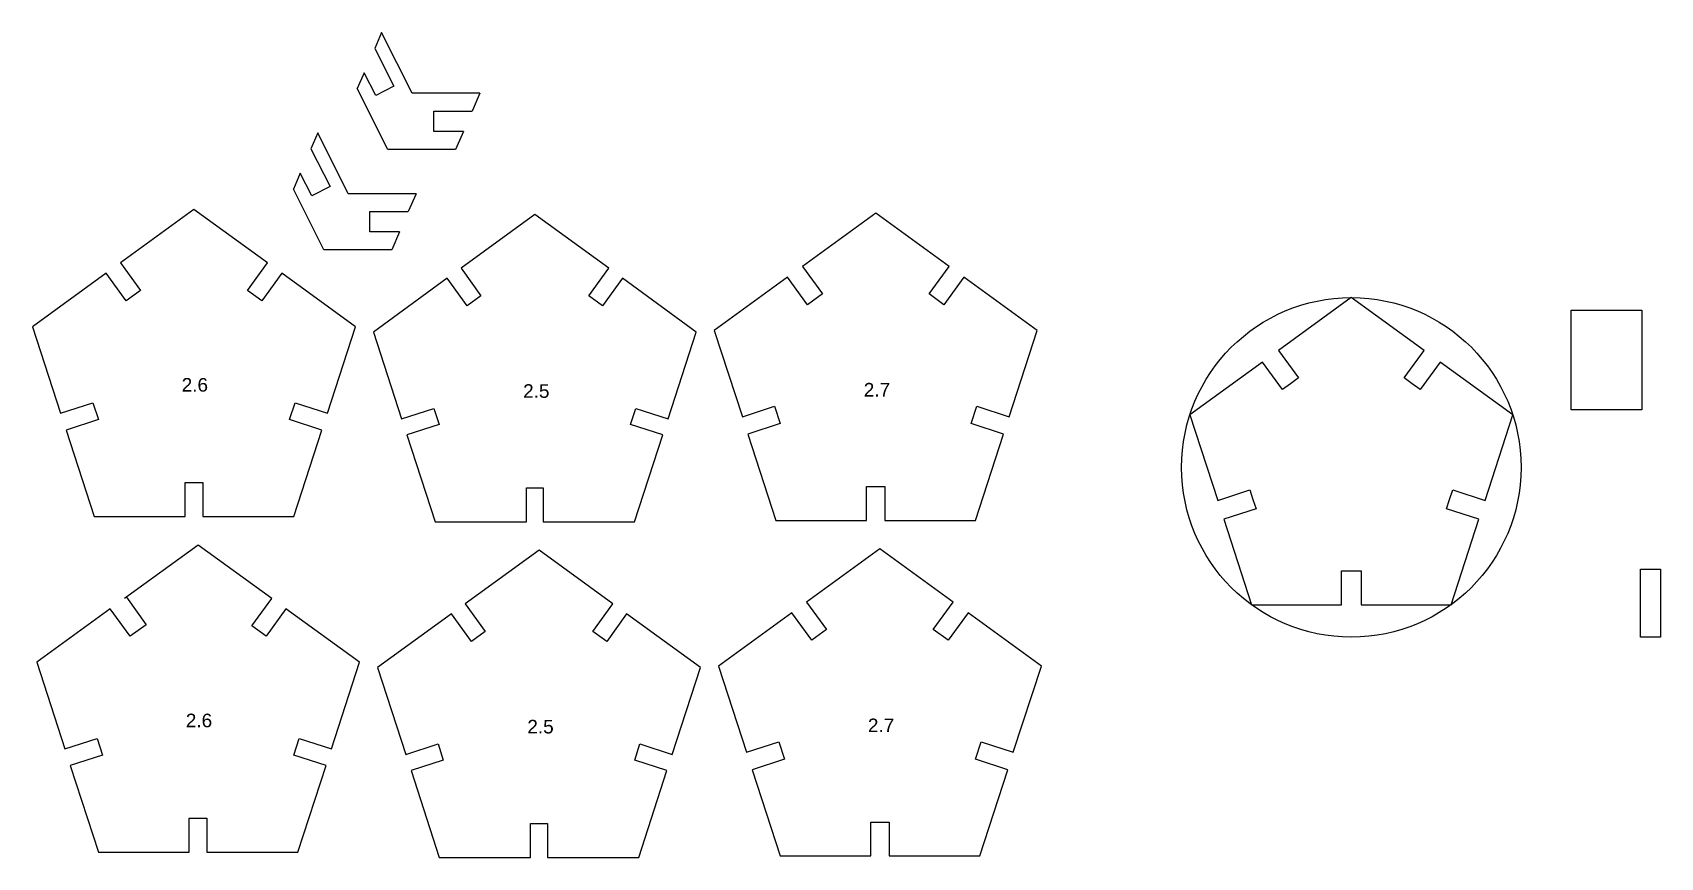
# Model space of a CAD drawing. Header units: inches. Extents: x 6 to 246, y 5 to 127.
import ezdxf

# ---------------------------------------------------------------- set-up
doc = ezdxf.new("R2010")
doc.units = ezdxf.units.IN
doc.header["$MEASUREMENT"] = 0
doc.styles.get("Standard").update_dxf_attribs({"font": 'Arial.ttf'})

msp = doc.modelspace()

# ---------------------------------------------------------------- linework, layer by layer
for p, q in [((57.18, 126.74), (56.16, 124.4)), ((61.65, 117.8), (57.18, 126.74)), ((54.61, 120.83), (53.59, 118.49)), ((58.07, 109.54), (53.59, 118.49)), ((71.65, 117.8), (61.65, 117.8)), ((71.65, 117.8), (70.51, 115.17)), ((47.77, 111.97), (46.75, 109.62)), ((52.24, 103.02), (47.77, 111.97)), ((69.21, 112.17), (68.07, 109.54)), ((68.07, 109.54), (58.07, 109.54)), ((45.2, 106.06), (44.18, 103.71)), ((48.66, 94.77), (44.18, 103.71)), ((62.24, 103.02), (52.24, 103.02)), ((62.24, 103.02), (61.1, 100.39)), ((59.8, 97.39), (58.66, 94.77)), ((58.66, 94.77), (48.66, 94.77)), ((189.29, 79.95), (192.22, 75.9)), ((207.76, 75.9), (210.7, 79.95)), ((189.86, 74.19), (186.92, 78.23)), ((213.06, 78.23), (210.12, 74.19)), ((191.04, 75.05), (189.86, 74.19)), ((192.22, 75.9), (191.04, 75.05)), ((208.94, 75.05), (207.76, 75.9)), ((210.12, 74.19), (208.94, 75.05)), ((180.31, 57.87), (185.06, 59.41)), ((185.06, 59.41), (185.51, 58.02)), ((185.51, 58.02), (185.96, 56.63)), ((214.02, 56.63), (214.47, 58.02)), ((214.47, 58.02), (214.92, 59.41)), ((214.92, 59.41), (219.68, 57.87)), ((185.96, 56.63), (181.21, 55.09)), ((218.78, 55.09), (214.02, 56.63)), ((198.53, 47.5), (199.99, 47.5)), ((198.53, 42.5), (198.53, 47.5)), ((199.99, 47.5), (201.45, 47.5)), ((201.45, 47.5), (201.45, 42.5)), ((242.6, 47.75), (244.06, 47.75)), ((242.6, 37.75), (242.6, 47.75)), ((244.06, 47.75), (245.52, 47.75)), ((245.52, 47.75), (245.52, 37.75)), ((245.52, 37.75), (242.6, 37.75)), ((242.6, 37.75), (242.6, 37.75))]:
    msp.add_line(p, q)
for points in [[(56.16, 124.4), (58.99, 118.84), (56.32, 117.48), (54.61, 120.83)], [(69.21, 112.17), (64.86, 112.17), (64.86, 115.17), (70.51, 115.17)], [(46.75, 109.62), (49.58, 104.06), (46.91, 102.7), (45.2, 106.06)], [(40.38, 92.84), (29.54, 100.71), (18.7, 92.84)], [(59.8, 97.39), (55.45, 97.39), (55.45, 100.39), (61.1, 100.39)], [(90.62, 92.04), (79.74, 99.94), (68.87, 92.04)], [(140.74, 92.31), (129.95, 100.16), (119.15, 92.31)], [(16.6, 91.31), (5.76, 83.44), (9.9, 70.7)], [(18.7, 92.84), (21.64, 88.79), (19.54, 87.26), (16.6, 91.31)], [(42.48, 91.31), (39.54, 87.26), (37.44, 88.79), (40.38, 92.84)], [(49.18, 70.7), (53.32, 83.44), (42.48, 91.31)], [(68.87, 92.04), (71.8, 87.99), (69.78, 86.52), (66.84, 90.57)], [(92.64, 90.57), (89.7, 86.52), (87.68, 87.99), (90.62, 92.04)], [(119.15, 92.31), (122.09, 88.27), (119.91, 86.68), (116.97, 90.73)], [(142.93, 90.73), (139.99, 86.68), (137.81, 88.27), (140.74, 92.31)], [(66.84, 90.57), (55.97, 82.66), (60.12, 69.88)], [(99.36, 69.88), (103.52, 82.66), (92.64, 90.57)], [(116.97, 90.73), (106.17, 82.88), (110.3, 70.19)], [(149.6, 70.19), (153.72, 82.88), (142.93, 90.73)], [(210.7, 79.95), (199.99, 87.73), (189.29, 79.95)], [(186.92, 78.23), (176.22, 70.45), (180.31, 57.87)], [(219.68, 57.87), (223.77, 70.45), (213.06, 78.23)], [(9.9, 70.7), (14.66, 72.24), (15.46, 69.77), (10.71, 68.22)], [(48.37, 68.22), (43.62, 69.77), (44.42, 72.24), (49.18, 70.7)], [(60.12, 69.88), (64.88, 71.42), (65.65, 69.05), (60.89, 67.5)], [(98.59, 67.5), (93.84, 69.05), (94.61, 71.42), (99.36, 69.88)], [(110.3, 70.19), (115.05, 71.74), (115.88, 69.17), (111.13, 67.62)], [(148.77, 67.62), (144.01, 69.17), (144.85, 71.74), (149.6, 70.19)], [(10.71, 68.22), (14.85, 55.49), (28.24, 55.49)], [(30.84, 55.49), (44.24, 55.49), (48.37, 68.22)], [(60.89, 67.5), (65.05, 54.71), (78.49, 54.71)], [(80.99, 54.71), (94.44, 54.71), (98.59, 67.5)], [(111.13, 67.62), (115.25, 54.93), (128.6, 54.93)], [(131.3, 54.93), (144.64, 54.93), (148.77, 67.62)], [(28.24, 55.49), (28.24, 60.49), (30.84, 60.49), (30.84, 55.49)], [(78.49, 54.71), (78.49, 59.71), (80.99, 59.71), (80.99, 54.71)], [(128.6, 54.93), (128.6, 59.93), (131.3, 59.93), (131.3, 54.93)], [(181.21, 55.09), (185.3, 42.5), (198.53, 42.5)], [(201.45, 42.5), (214.69, 42.5), (218.78, 55.09)], [(40.99, 43.43), (30.15, 51.3), (19.32, 43.43)], [(91.23, 42.63), (80.36, 50.53), (69.48, 42.63)], [(141.36, 42.91), (130.56, 50.75), (119.77, 42.91)], [(19.58, 43.62), (22.52, 39.57), (20.15, 37.86), (17.21, 41.9)], [(43.09, 41.9), (40.15, 37.86), (38.05, 39.38), (40.99, 43.43)], [(17.21, 41.9), (6.38, 34.03), (10.52, 21.29)], [(49.79, 21.29), (53.93, 34.03), (43.09, 41.9)], [(67.46, 41.16), (56.58, 33.26), (60.73, 20.47)], [(69.48, 42.63), (72.42, 38.58), (70.4, 37.11), (67.46, 41.16)], [(93.26, 41.16), (90.32, 37.11), (88.29, 38.58), (91.23, 42.63)], [(99.98, 20.47), (104.13, 33.26), (93.26, 41.16)], [(117.58, 41.32), (106.78, 33.47), (110.91, 20.78)], [(119.77, 42.91), (122.7, 38.86), (120.52, 37.27), (117.58, 41.32)], [(143.54, 41.32), (140.6, 37.27), (138.42, 38.86), (141.36, 42.91)], [(150.21, 20.78), (154.34, 33.47), (143.54, 41.32)], [(10.52, 21.29), (15.27, 22.83), (16.08, 20.36), (11.32, 18.82)], [(48.99, 18.82), (44.23, 20.36), (45.04, 22.83), (49.79, 21.29)], [(60.73, 20.47), (65.49, 22.01), (66.26, 19.64), (61.51, 18.09)], [(99.2, 18.09), (94.45, 19.64), (95.22, 22.01), (99.98, 20.47)], [(110.91, 20.78), (115.66, 22.33), (116.5, 19.76), (111.74, 18.22)], [(149.38, 18.22), (144.62, 19.76), (145.46, 22.33), (150.21, 20.78)], [(11.32, 18.82), (15.46, 6.08), (28.85, 6.08)], [(31.45, 6.08), (44.85, 6.08), (48.99, 18.82)], [(61.51, 18.09), (65.66, 5.31), (79.11, 5.31)], [(81.61, 5.31), (95.05, 5.31), (99.2, 18.09)], [(111.74, 18.22), (115.87, 5.52), (129.21, 5.52)], [(131.91, 5.52), (145.26, 5.52), (149.38, 18.22)], [(28.85, 6.08), (28.85, 11.08), (31.45, 11.08), (31.45, 6.08)], [(79.11, 5.31), (79.11, 10.31), (81.61, 10.31), (81.61, 5.31)], [(129.21, 5.52), (129.21, 10.52), (131.91, 10.52), (131.91, 5.52)]]:
    msp.add_lwpolyline(points)
msp.add_lwpolyline([(232.37, 85.88), (242.78, 85.88), (242.78, 71.19), (232.37, 71.19)], close=True)
msp.add_circle((199.99, 62.73), 25)

# ---------------------------------------------------------------- texts
at = {"char_height": 2, "attachment_point": 1}
for s, width, insert in [('\\pxqc,t0.0609;2.6', 0.2501, (29.54, 75.88)), ('\\pxqc,t0.11736;2.5', 0.4349, (79.74, 74.97)), ('\\pxqc,t0.11161;2.7', 0.35, (129.95, 75.16)), ('\\pxqc,t0.0609;2.6', 0.2501, (30.15, 26.47)), ('\\pxqc,t0.11736;2.5', 0.4349, (80.36, 25.56)), ('\\pxqc,t0.11161;2.7', 0.35, (130.56, 25.75))]:
    msp.add_mtext_dynamic_manual_height_columns(s, width=width, gutter_width=1, heights=[0], dxfattribs=dict(at, insert=insert))

doc.saveas('drawing.dxf')
